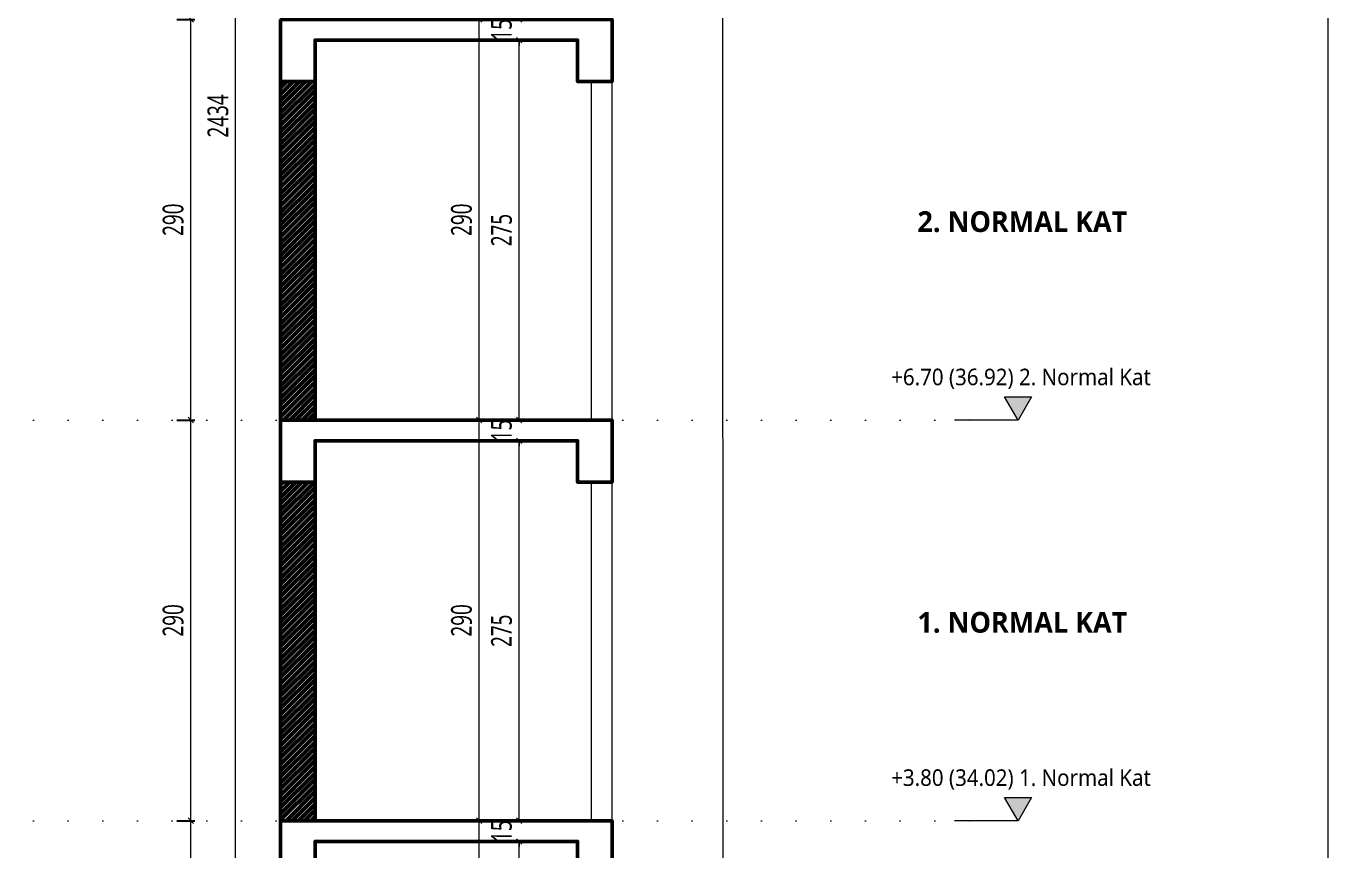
# Model space of a CAD drawing. Header units: metres. Extents: x 14968 to 56958, y -40276 to -31129.
# Drawn here: x 42806 to 43748, y -36435 to -35839 of the extents above; entities that cross this region are included whole.
import ezdxf
from ezdxf.enums import TextEntityAlignment as Align

# ---------------------------------------------------------------- set-up
doc = ezdxf.new("R2010")
doc.units = ezdxf.units.M
doc.linetypes.add('DOT', pattern=[0.25, 0, -0.25])
doc.layers.get('0').update_dxf_attribs({"lineweight": 13})
doc.layers.get('Defpoints').update_dxf_attribs({"lineweight": 9})
for name, color, linetype, lineweight in [('A KESİT BETONARME', 1, 'Continuous', 50), ('A KESİT MERDİVEN', 1, 'Continuous', 50), ('A KOT KESİT', 51, 'Continuous', 15), ('A YAZI', 7, 'Continuous', 13), ('A YAZI VAZ', 7, 'Continuous', 13), ('A ÖLÇÜ KESİT', 31, 'Continuous', 9)]:
    doc.layers.add(name, color=color, linetype=linetype, lineweight=lineweight)
doc.layers.add('A KESİT DUVAR GÖRÜNÜŞ', color=7, linetype='Continuous', lineweight=9, true_color=0x848484)
doc.layers.add('A KOT KESİT KAT HİZASI', color=7, linetype='DOT', lineweight=15, true_color=0xffff7f)
doc.styles.add('HİB Segoe Semibold', font='')
doc.styles.add('HİB Segoe Semilight .7', font='segoeuisl.ttf', dxfattribs={"width": 0.7})
doc.styles.add('HİB Segoe Semilight .95', font='segoeuisl.ttf', dxfattribs={"width": 0.9})
doc.styles.get('HİB Segoe Semibold').set_extended_font_data('Segoe UI Semibold')
doc.dimstyles.new('HİB İÇ', dxfattribs={"dimtxt": 15, "dimasz": 18, "dimexe": 3, "dimexo": 10, "dimgap": 5, "dimtad": 1, "dimdec": 0, "dimzin": 0, "dimdsep": 46, "dimtxsty": 'HİB Segoe Semilight .7', "dimblk": 'NONE', "dimblk1": 'NONE', "dimblk2": 'NONE', "dimtsz": 2, "dimcen": 0.09, "dimclrd": 256, "dimclre": 256, "dimclrt": 256, "dimadec": 0, "dimazin": 0, "dimtfac": 1, "dimtdec": 4, "dimtix": 1, "dimtofl": 0, "dimtmove": 0, "dimatfit": 3, "dimfxl": 10, "dimfxlon": 1, "dimtvp": 1, "dimtolj": 1, "dimtzin": 0, "dimlwd": -1, "dimlwe": -3, "dimarcsym": 0})

# ---------------------------------------------------------------- blocks, each defined once
blk = doc.blocks.new('*D389')
at = {"layer": 'A ÖLÇÜ KESİT', "lineweight": -3, "ltscale": 0.5}
for p, q in [((43143.68, -35834.08), (43130.68, -35834.08)), ((43143.68, -36124.08), (43130.68, -36124.08))]:
    blk.add_line(p, q, dxfattribs=at)
at = {"layer": 'A ÖLÇÜ KESİT', "ltscale": 0.5}
for p, q in [((43135.68, -35836.08), (43131.68, -35832.08)), ((43133.68, -36124.08), (43133.68, -35834.08)), ((43131.68, -36122.08), (43135.68, -36126.08))]:
    blk.add_line(p, q, dxfattribs=at)
at = {"layer": 'Defpoints', "color": 0}
for p in [(43133.68, -35834.08), (43175.73, -35834.08), (43183.93, -36124.08)]:
    blk.add_point(p, dxfattribs=at)
at = {"layer": 'A ÖLÇÜ KESİT', "ltscale": 0.5, "insert": (43120.92, -35979.08), "char_height": 15, "attachment_point": 5, "rotation": 90, "style": 'HİB Segoe Semilight .7'}
blk.add_mtext('\\A1;290', dxfattribs=at)
blk = doc.blocks.new('_None')
blk = doc.blocks.new('*D388')
at = {"layer": 'A ÖLÇÜ KESİT', "lineweight": -3, "ltscale": 0.5}
for p, q in [((43165.73, -35834.08), (43159.65, -35834.08)), ((43152.9, -35849.08), (43159.65, -35849.08))]:
    blk.add_line(p, q, dxfattribs=at)
at = {"layer": 'A ÖLÇÜ KESİT', "ltscale": 0.5}
for p, q in [((43160.65, -35832.08), (43164.65, -35836.08)), ((43162.65, -35834.08), (43162.65, -35830.08)), ((43164.65, -35851.08), (43160.65, -35847.08)), ((43162.65, -35849.08), (43162.65, -35853.08))]:
    blk.add_line(p, q, dxfattribs=at)
at = {"layer": 'Defpoints', "color": 0}
for p in [(43162.65, -35834.08), (43175.73, -35834.08), (43162.9, -35849.08)]:
    blk.add_point(p, dxfattribs=at)
at = {"layer": 'A ÖLÇÜ KESİT', "ltscale": 0.5, "insert": (43149.86, -35841.58), "char_height": 15, "attachment_point": 5, "rotation": 90, "style": 'HİB Segoe Semilight .7'}
blk.add_mtext('\\A1;15', dxfattribs=at)
blk = doc.blocks.new('*D387')
at = {"layer": 'A ÖLÇÜ KESİT', "ltscale": 0.5}
for p, q in [((43164.65, -35851.08), (43160.65, -35847.08)), ((43162.65, -36124.08), (43162.65, -35849.08)), ((43160.65, -36122.08), (43164.65, -36126.08))]:
    blk.add_line(p, q, dxfattribs=at)
at = {"layer": 'A ÖLÇÜ KESİT', "lineweight": -3, "ltscale": 0.5}
for p, q in [((43152.9, -35849.08), (43159.65, -35849.08)), ((43152.9, -36124.08), (43159.65, -36124.08))]:
    blk.add_line(p, q, dxfattribs=at)
at = {"layer": 'Defpoints', "color": 0}
for p in [(43162.65, -35849.08), (43162.9, -35849.08), (43162.9, -36124.08)]:
    blk.add_point(p, dxfattribs=at)
at = {"layer": 'A ÖLÇÜ KESİT', "ltscale": 0.5, "insert": (43149.9, -35986.58), "char_height": 15, "attachment_point": 5, "rotation": 90, "style": 'HİB Segoe Semilight .7'}
blk.add_mtext('\\A1;275', dxfattribs=at)
blk = doc.blocks.new('*D385')
at = {"layer": 'A ÖLÇÜ KESİT', "ltscale": 0.5}
for p, q in [((43162.65, -36124.08), (43162.65, -36120.08)), ((43160.65, -36122.08), (43164.65, -36126.08)), ((43164.65, -36141.08), (43160.65, -36137.08)), ((43162.65, -36139.08), (43162.65, -36143.08))]:
    blk.add_line(p, q, dxfattribs=at)
at = {"layer": 'A ÖLÇÜ KESİT', "lineweight": -3, "ltscale": 0.5}
for p, q in [((43165.73, -36124.08), (43159.65, -36124.08)), ((43152.9, -36139.08), (43159.65, -36139.08))]:
    blk.add_line(p, q, dxfattribs=at)
at = {"layer": 'Defpoints', "color": 0}
for p in [(43162.65, -36124.08), (43175.73, -36124.08), (43162.9, -36139.08)]:
    blk.add_point(p, dxfattribs=at)
at = {"layer": 'A ÖLÇÜ KESİT', "ltscale": 0.5, "insert": (43149.86, -36131.58), "char_height": 15, "attachment_point": 5, "rotation": 90, "style": 'HİB Segoe Semilight .7'}
blk.add_mtext('\\A1;15', dxfattribs=at)
blk = doc.blocks.new('*D750')
at = {"layer": 'A ÖLÇÜ KESİT', "lineweight": -3, "ltscale": 0.5}
for p, q in [((43165.73, -36414.08), (43159.65, -36414.08)), ((43152.9, -36429.08), (43159.65, -36429.08))]:
    blk.add_line(p, q, dxfattribs=at)
at = {"layer": 'A ÖLÇÜ KESİT', "ltscale": 0.5}
for p, q in [((43160.65, -36412.08), (43164.65, -36416.08)), ((43162.65, -36414.08), (43162.65, -36410.08)), ((43164.65, -36431.08), (43160.65, -36427.08)), ((43162.65, -36429.08), (43162.65, -36433.08))]:
    blk.add_line(p, q, dxfattribs=at)
at = {"layer": 'Defpoints', "color": 0}
for p in [(43162.65, -36414.08), (43175.73, -36414.08), (43162.9, -36429.08)]:
    blk.add_point(p, dxfattribs=at)
at = {"layer": 'A ÖLÇÜ KESİT', "ltscale": 0.5, "insert": (43149.86, -36421.58), "char_height": 15, "attachment_point": 5, "rotation": 90, "style": 'HİB Segoe Semilight .7'}
blk.add_mtext('\\A1;15', dxfattribs=at)
blk = doc.blocks.new('*D766')
at = {"layer": 'A ÖLÇÜ KESİT', "lineweight": -3, "ltscale": 0.5}
for p, q in [((42947.31, -34686.95), (42960.31, -34686.95)), ((42947.31, -37121.08), (42960.31, -37121.08))]:
    blk.add_line(p, q, dxfattribs=at)
at = {"layer": 'A ÖLÇÜ KESİT', "ltscale": 0.5}
for p, q in [((42959.31, -34688.95), (42955.31, -34684.95)), ((42957.31, -37121.08), (42957.31, -34686.95)), ((42955.31, -37119.08), (42959.31, -37123.08))]:
    blk.add_line(p, q, dxfattribs=at)
at = {"layer": 'Defpoints', "color": 0}
for p in [(42821.24, -34686.95), (42957.31, -34686.95), (42875.03, -37121.08)]:
    blk.add_point(p, dxfattribs=at)
at = {"layer": 'A ÖLÇÜ KESİT', "ltscale": 0.5, "insert": (42944.55, -35904.01), "char_height": 15, "attachment_point": 5, "rotation": 90, "style": 'HİB Segoe Semilight .7'}
blk.add_mtext('\\A1;2434', dxfattribs=at)
blk = doc.blocks.new('*D386')
at = {"layer": 'A ÖLÇÜ KESİT', "lineweight": -3, "ltscale": 0.5}
for p, q in [((43143.68, -36124.08), (43130.68, -36124.08)), ((43143.68, -36414.08), (43130.68, -36414.08))]:
    blk.add_line(p, q, dxfattribs=at)
at = {"layer": 'A ÖLÇÜ KESİT', "ltscale": 0.5}
for p, q in [((43135.68, -36126.08), (43131.68, -36122.08)), ((43133.68, -36414.08), (43133.68, -36124.08)), ((43131.68, -36412.08), (43135.68, -36416.08))]:
    blk.add_line(p, q, dxfattribs=at)
at = {"layer": 'Defpoints', "color": 0}
for p in [(43133.68, -36124.08), (43175.73, -36124.08), (43183.93, -36414.08)]:
    blk.add_point(p, dxfattribs=at)
at = {"layer": 'A ÖLÇÜ KESİT', "ltscale": 0.5, "insert": (43120.92, -36269.08), "char_height": 15, "attachment_point": 5, "rotation": 90, "style": 'HİB Segoe Semilight .7'}
blk.add_mtext('\\A1;290', dxfattribs=at)
blk = doc.blocks.new('*D384')
at = {"layer": 'A ÖLÇÜ KESİT', "lineweight": -3, "ltscale": 0.5}
for p, q in [((43152.9, -36139.08), (43159.65, -36139.08)), ((43152.9, -36414.08), (43159.65, -36414.08))]:
    blk.add_line(p, q, dxfattribs=at)
at = {"layer": 'A ÖLÇÜ KESİT', "ltscale": 0.5}
for p, q in [((43164.65, -36141.08), (43160.65, -36137.08)), ((43162.65, -36414.08), (43162.65, -36139.08)), ((43160.65, -36412.08), (43164.65, -36416.08))]:
    blk.add_line(p, q, dxfattribs=at)
at = {"layer": 'Defpoints', "color": 0}
for p in [(43162.65, -36139.08), (43162.9, -36139.08), (43162.9, -36414.08)]:
    blk.add_point(p, dxfattribs=at)
at = {"layer": 'A ÖLÇÜ KESİT', "ltscale": 0.5, "insert": (43149.9, -36276.58), "char_height": 15, "attachment_point": 5, "rotation": 90, "style": 'HİB Segoe Semilight .7'}
blk.add_mtext('\\A1;275', dxfattribs=at)
blk = doc.blocks.new('*D400')
at = {"layer": 'A ÖLÇÜ KESİT', "lineweight": -3, "ltscale": 0.5}
for p, q in [((43143.68, -36414.08), (43130.68, -36414.08)), ((43143.68, -36704.08), (43130.68, -36704.08))]:
    blk.add_line(p, q, dxfattribs=at)
at = {"layer": 'A ÖLÇÜ KESİT', "ltscale": 0.5}
for p, q in [((43135.68, -36416.08), (43131.68, -36412.08)), ((43133.68, -36704.08), (43133.68, -36414.08)), ((43131.68, -36702.08), (43135.68, -36706.08))]:
    blk.add_line(p, q, dxfattribs=at)
at = {"layer": 'Defpoints', "color": 0}
for p in [(43133.68, -36414.08), (43175.73, -36414.08), (43183.93, -36704.08)]:
    blk.add_point(p, dxfattribs=at)
at = {"layer": 'A ÖLÇÜ KESİT', "ltscale": 0.5, "insert": (43120.92, -36559.08), "char_height": 15, "attachment_point": 5, "rotation": 90, "style": 'HİB Segoe Semilight .7'}
blk.add_mtext('\\A1;290', dxfattribs=at)
blk = doc.blocks.new('*D399')
at = {"layer": 'A ÖLÇÜ KESİT', "lineweight": -3, "ltscale": 0.5}
for p, q in [((43152.9, -36429.08), (43159.65, -36429.08)), ((43152.9, -36704.08), (43159.65, -36704.08))]:
    blk.add_line(p, q, dxfattribs=at)
at = {"layer": 'A ÖLÇÜ KESİT', "ltscale": 0.5}
for p, q in [((43164.65, -36431.08), (43160.65, -36427.08)), ((43162.65, -36704.08), (43162.65, -36429.08)), ((43160.65, -36702.08), (43164.65, -36706.08))]:
    blk.add_line(p, q, dxfattribs=at)
at = {"layer": 'Defpoints', "color": 0}
for p in [(43162.65, -36429.08), (43162.9, -36429.08), (43162.9, -36704.08)]:
    blk.add_point(p, dxfattribs=at)
at = {"layer": 'A ÖLÇÜ KESİT', "ltscale": 0.5, "insert": (43149.9, -36566.58), "char_height": 15, "attachment_point": 5, "rotation": 90, "style": 'HİB Segoe Semilight .7'}
blk.add_mtext('\\A1;275', dxfattribs=at)
blk = doc.blocks.new('*D1894')
at = {"layer": 'A ÖLÇÜ KESİT', "lineweight": -3, "ltscale": 0.5}
for p, q in [((42914.87, -36414.04), (42927.87, -36414.04)), ((42914.87, -36704.08), (42927.87, -36704.08))]:
    blk.add_line(p, q, dxfattribs=at)
at = {"layer": 'A ÖLÇÜ KESİT', "ltscale": 0.5}
for p, q in [((42926.87, -36416.04), (42922.87, -36412.04)), ((42924.87, -36704.08), (42924.87, -36414.04)), ((42922.87, -36702.08), (42926.87, -36706.08))]:
    blk.add_line(p, q, dxfattribs=at)
at = {"layer": 'Defpoints', "color": 0}
for p in [(42875.03, -36414.04), (42924.87, -36414.04), (42875.03, -36704.08)]:
    blk.add_point(p, dxfattribs=at)
at = {"layer": 'A ÖLÇÜ KESİT', "ltscale": 0.5, "insert": (42912.11, -36559.06), "char_height": 15, "attachment_point": 5, "rotation": 90, "style": 'HİB Segoe Semilight .7'}
blk.add_mtext('\\A1;290', dxfattribs=at)
blk = doc.blocks.new('*D1895')
at = {"layer": 'A ÖLÇÜ KESİT', "lineweight": -3, "ltscale": 0.5}
for p, q in [((42914.87, -36124.08), (42927.87, -36124.08)), ((42914.87, -36414.08), (42927.87, -36414.08))]:
    blk.add_line(p, q, dxfattribs=at)
at = {"layer": 'A ÖLÇÜ KESİT', "ltscale": 0.5}
for p, q in [((42926.87, -36126.08), (42922.87, -36122.08)), ((42924.87, -36414.08), (42924.87, -36124.08)), ((42922.87, -36412.08), (42926.87, -36416.08))]:
    blk.add_line(p, q, dxfattribs=at)
at = {"layer": 'Defpoints', "color": 0}
for p in [(42901.65, -36124.08), (42924.87, -36124.08), (42875.03, -36414.08)]:
    blk.add_point(p, dxfattribs=at)
at = {"layer": 'A ÖLÇÜ KESİT', "ltscale": 0.5, "insert": (42912.11, -36269.08), "char_height": 15, "attachment_point": 5, "rotation": 90, "style": 'HİB Segoe Semilight .7'}
blk.add_mtext('\\A1;290', dxfattribs=at)
blk = doc.blocks.new('*D1896')
at = {"layer": 'A ÖLÇÜ KESİT', "lineweight": -3, "ltscale": 0.5}
for p, q in [((42914.87, -35834.08), (42927.87, -35834.08)), ((42914.87, -36124.08), (42927.87, -36124.08))]:
    blk.add_line(p, q, dxfattribs=at)
at = {"layer": 'A ÖLÇÜ KESİT', "ltscale": 0.5}
for p, q in [((42926.87, -35836.08), (42922.87, -35832.08)), ((42924.87, -36124.08), (42924.87, -35834.08)), ((42922.87, -36122.08), (42926.87, -36126.08))]:
    blk.add_line(p, q, dxfattribs=at)
at = {"layer": 'Defpoints', "color": 0}
for p in [(42894.51, -35834.08), (42924.87, -35834.08), (42901.65, -36124.08)]:
    blk.add_point(p, dxfattribs=at)
at = {"layer": 'A ÖLÇÜ KESİT', "ltscale": 0.5, "insert": (42912.11, -35979.08), "char_height": 15, "attachment_point": 5, "rotation": 90, "style": 'HİB Segoe Semilight .7'}
blk.add_mtext('\\A1;290', dxfattribs=at)
blk = doc.blocks.new('KOT KESİT')
at = {"layer": 'A KOT KESİT', "transparency": 33554687}
h = blk.add_hatch(color=256, dxfattribs=at)
h.dxf.hatch_style = 1
h.paths.add_polyline_path([(9.74, 16.88), (-9.74, 16.88), (0, 0)])
at = {"layer": 'A KOT KESİT'}
blk.add_line((0, 0), (46.15, 0), dxfattribs=at)
blk.add_lwpolyline([(9.74, 16.88), (-9.74, 16.88), (0, 0)], close=True, dxfattribs=at)
at = {"layer": 'A KOT KESİT', "ltscale": 100, "transparency": 33554687, "style": 'HİB Segoe Semilight .95', "width": 0.95}
blk.add_attdef('YAZI', text='', height=12, dxfattribs=at).set_placement((-2.14, 25.21), align=Align.CENTER)

msp = doc.modelspace()

# ---------------------------------------------------------------- hatches: boundary and pattern name
at = {"layer": 'A KESİT MERDİVEN', "ltscale": 0.5, "transparency": 33554687}
h = msp.add_hatch(dxfattribs=at)
h.set_pattern_fill('ANSI31', color=256)
h.paths.add_polyline_path([(43014.91, -34686.95), (43034.76, -34686.95), (43034.76, -34674.08), (42300.91, -34674.08), (42300.91, -34689.08), (42320.91, -34689.08), (42320.91, -34964.08), (42335.91, -34964.08), (42335.91, -34689.08), (42999.91, -34689.08), (42999.91, -34964.08), (43014.91, -34964.08)])
h.paths.add_polyline_path([(43014.91, -35254.08), (43014.91, -35009.08), (42989.91, -35009.08), (42989.91, -35254.08)])
h.paths.add_polyline_path([(43014.91, -35544.08), (43014.91, -35299.08), (42989.91, -35299.08), (42989.91, -35544.08)])
h.paths.add_polyline_path([(43014.91, -35834.08), (43014.91, -35589.08), (42989.91, -35589.08), (42989.91, -35834.08)])
h.paths.add_polyline_path([(43014.91, -36124.08), (43014.91, -35879.08), (42989.91, -35879.08), (42989.91, -36124.08)])
h.paths.add_polyline_path([(43014.91, -36414.08), (43014.91, -36169.08), (42989.91, -36169.08), (42989.91, -36414.08)])
h.paths.add_polyline_path([(42989.91, -36751.08), (42989.91, -37071.08), (43014.91, -37071.08), (43014.91, -36751.08)])
h.paths.add_polyline_path([(43014.91, -36704.08), (43014.91, -36459.08), (42989.91, -36459.08), (42989.91, -36704.08)])
h.paths.add_polyline_path([(43229.91, -36751.08), (43205, -36751.08), (43205, -37071.08), (43230, -37071.08), (43230, -36751.08)])
h.paths.add_polyline_path([(42320.91, -36809.08), (42320.91, -37071.08), (42345.91, -37071.08), (42345.91, -36809.08)])

# ---------------------------------------------------------------- linework, layer by layer
at = {"ltscale": 0.5}
for p, q in [((43214.91, -36124.08), (43214.91, -35879.08)), ((43229.91, -36124.08), (43229.91, -35879.08)), ((43214.91, -36414.08), (43214.91, -36169.08)), ((43229.91, -36414.08), (43229.91, -36169.08))]:
    msp.add_line(p, q, dxfattribs=at)
at = {"layer": 'A KESİT BETONARME', "ltscale": 0.5}
for p, q in [((42989.91, -35879.08), (42989.91, -36124.08)), ((43014.91, -35879.08), (43014.91, -36124.08)), ((42989.91, -36169.08), (42989.91, -36414.08)), ((43014.91, -36169.08), (43014.91, -36414.08))]:
    msp.add_line(p, q, dxfattribs=at)
for points in [[(42989.91, -35834.08), (43229.91, -35834.08), (43229.91, -35879.08), (43204.91, -35879.08), (43204.91, -35849.08), (43014.91, -35849.08), (43014.91, -35879.08), (42989.91, -35879.08)], [(42989.91, -36124.08), (43229.91, -36124.08), (43229.91, -36169.08), (43204.91, -36169.08), (43204.91, -36139.08), (43014.91, -36139.08), (43014.91, -36169.08), (42989.91, -36169.08)], [(42989.91, -36414.08), (43229.91, -36414.08), (43229.91, -36459.08), (43204.91, -36459.08), (43204.91, -36429.08), (43014.91, -36429.08), (43014.91, -36459.08), (42989.91, -36459.08)]]:
    msp.add_lwpolyline(points, close=True, dxfattribs=at)
at = {"layer": 'A KESİT DUVAR GÖRÜNÜŞ', "ltscale": 0.5}
msp.add_line((43309.92, -34979.09), (43310, -36751.08), dxfattribs=at)
at = {"layer": 'A KOT KESİT KAT HİZASI', "ltscale": 100}
for p, q in [((41932.6, -36124.08), (43490.31, -36124.08)), ((41932.6, -36414.08), (43490.31, -36414.08))]:
    msp.add_line(p, q, dxfattribs=at)
at = {"layer": 'A YAZI VAZ', "ltscale": 0.5}
msp.add_lwpolyline([(41022.94, -34525.86), (43748.22, -34525.86), (43748.22, -37325.86), (41022.94, -37325.86)], close=True, dxfattribs=at)

# ---------------------------------------------------------------- block references
at = {"layer": 'A KOT KESİT'}
ref = msp.add_blockref('KOT KESİT', (43523.85, -36124.07), dxfattribs=dict(at, xscale=-1))
ref.add_attrib('YAZI', '+6.70 (36.92) 2. Normal Kat', dxfattribs={"ltscale": 100, "transparency": 33554687, "height": 12, "style": 'HİB Segoe Semilight .95', "width": 0.95}).set_placement((43526, -36098.87), align=Align.CENTER)
ref = msp.add_blockref('KOT KESİT', (43523.85, -36414.07), dxfattribs=dict(at, xscale=-1))
ref.add_attrib('YAZI', '+3.80 (34.02) 1. Normal Kat', dxfattribs={"ltscale": 100, "transparency": 33554687, "height": 12, "style": 'HİB Segoe Semilight .95', "width": 0.95}).set_placement((43526, -36388.87), align=Align.CENTER)

# ---------------------------------------------------------------- texts
at = {"layer": 'A YAZI', "ltscale": 100, "char_height": 15, "width": 265.8937, "attachment_point": 1, "style": 'HİB Segoe Semibold'}
for s, insert in [('\\pxi-3,l4,qc,t4;2. NORMAL KAT', (43386.49, -35972.95)), ('\\pxi-3,l4,qc,t4;1. NORMAL KAT', (43386.49, -36262.95))]:
    msp.add_mtext(s, dxfattribs=dict(at, insert=insert))

# ---------------------------------------------------------------- dimensions: what is measured, and where the dimension line sits
at = {"layer": 'A ÖLÇÜ KESİT', "ltscale": 0.5}
for base, p1, p2, picture, middle in [((42957.31, -34686.95), (42875.03, -37121.08), (42821.24, -34686.95), '*D766', (42944.55, -35904.01)), ((43133.68, -35834.08), (43183.93, -36124.08), (43175.73, -35834.08), '*D389', (43120.92, -35979.08)), ((43162.65, -35834.08), (43162.9, -35849.08), (43175.73, -35834.08), '*D388', (43149.86, -35841.58)), ((43162.65, -35849.08), (43162.9, -36124.08), (43162.9, -35849.08), '*D387', (43149.9, -35986.58)), ((43162.65, -36124.08), (43162.9, -36139.08), (43175.73, -36124.08), '*D385', (43149.86, -36131.58)), ((43133.68, -36124.08), (43183.93, -36414.08), (43175.73, -36124.08), '*D386', (43120.92, -36269.08)), ((43162.65, -36139.08), (43162.9, -36414.08), (43162.9, -36139.08), '*D384', (43149.9, -36276.58)), ((43133.68, -36414.08), (43183.93, -36704.08), (43175.73, -36414.08), '*D400', (43120.92, -36559.08)), ((43162.65, -36414.08), (43162.9, -36429.08), (43175.73, -36414.08), '*D750', (43149.86, -36421.58)), ((43162.65, -36429.08), (43162.9, -36704.08), (43162.9, -36429.08), '*D399', (43149.9, -36566.58))]:
    dim = msp.add_linear_dim(base=base, p1=p1, p2=p2, angle=90, dimstyle='HİB İÇ', dxfattribs=at)
    dim.commit()
    dim.dimension.update_dxf_attribs({"geometry": picture, "text_midpoint": middle})
for base, p1, p2, picture, middle in [((42924.87, -35834.08), (42901.65, -36124.08), (42894.51, -35834.08), '*D1896', (42912.11, -35979.08)), ((42924.87, -36124.08), (42875.03, -36414.08), (42901.65, -36124.08), '*D1895', (42912.11, -36269.08)), ((42924.87, -36414.04), (42875.03, -36704.08), (42875.03, -36414.04), '*D1894', (42912.11, -36559.06))]:
    dim = msp.add_linear_dim(base=base, p1=p1, p2=p2, angle=90, dimstyle='HİB İÇ', override={"dimtxt": 15}, dxfattribs=at)
    dim.commit()
    dim.dimension.update_dxf_attribs({"geometry": picture, "text_midpoint": middle})

doc.saveas('drawing.dxf')
